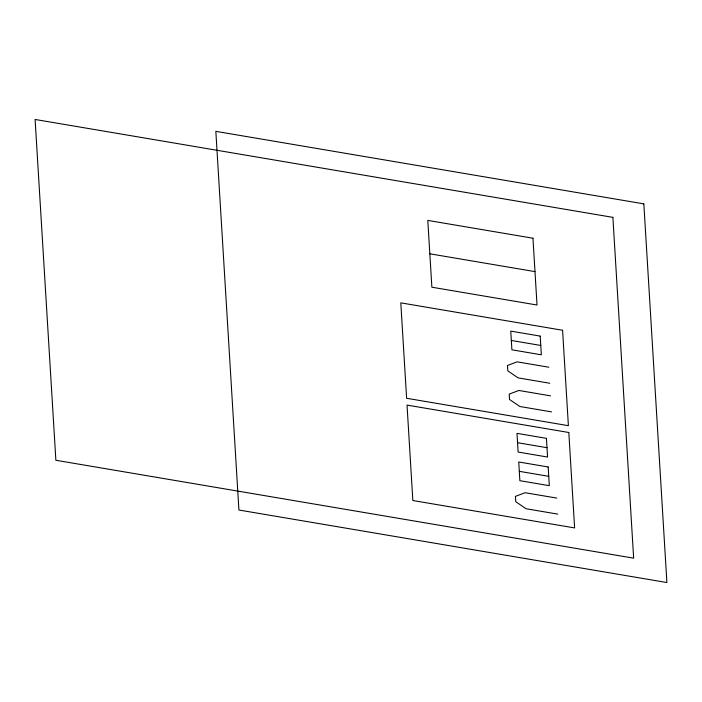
<?xml version="1.0" encoding="UTF-8"?>
<svg xmlns="http://www.w3.org/2000/svg" width="702" height="702" viewBox="0 0 702 702"><rect width="100%" height="100%" fill="white"/><g stroke="black" fill="none" stroke-linecap="round" stroke-linejoin="round"><path stroke-width="1.05" d="M429.835 253.799L534.985 271.621M511.328 340.461L540.768 345.454M548.824 367.216L517.111 361.846L507.467 365.496L507.8 370.84L518.085 377.878L549.798 383.248M550.561 395.849L518.857 390.47L509.213 394.129L509.538 399.473L519.831 406.502L551.544 411.881M517.558 442.708L546.998 447.692M519.296 471.332L548.745 476.325M556.791 498.087L525.087 492.716L515.443 496.367L515.768 501.711L526.061 508.748L557.774 514.118M643.831 203.87L215.839 131.344L238.917 510.021L666.9 582.537L643.831 203.87M612.881 217.366L35.1 119.463L55.87 460.266L633.652 558.169L612.881 217.366M532.958 238.224L427.799 220.402L431.87 287.206L537.021 305.019L532.958 238.224M562.583 330.265L400.798 302.852L406.616 398.271L568.392 425.684L562.583 330.265M540.198 336.1L510.758 331.116L511.898 349.815L541.339 354.808L540.198 336.1M568.813 432.502L407.028 405.089L412.846 500.517L574.622 527.93L568.813 432.502M546.428 438.346L516.988 433.353L518.129 452.062L547.569 457.046L546.428 438.346M548.174 466.97L518.734 461.986L519.866 480.686L549.315 485.679L548.174 466.97"/></g></svg>
